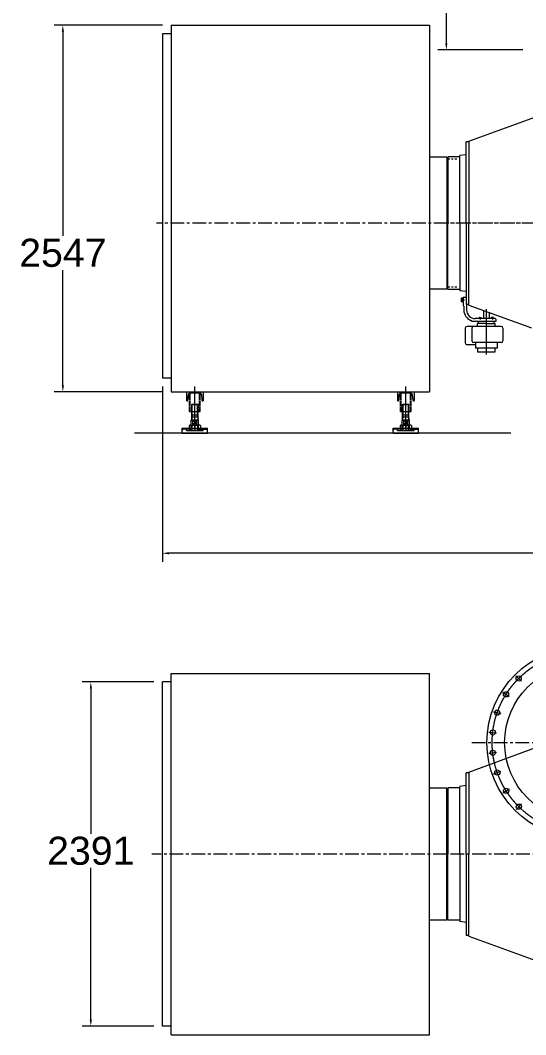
# Model space of a CAD drawing. Header units: millimetres. Extents: x 907 to 806139, y 2004 to 615514.
# Drawn here: x 541776 to 630865, y 165282 to 344287 of the extents above; entities that cross this region are included whole.
import ezdxf

# ---------------------------------------------------------------- set-up
doc = ezdxf.new("R2010")
doc.units = ezdxf.units.MM
doc.header["$LTSCALE"] = 25.4
for name, pattern in [('ACAD_ISO04W100', [30, 24, -3, 0, -3]), ('CENTER', [50.8, 31.75, -6.35, 6.35, -6.35]), ('CHAIN', [0.7087, 0.4724, -0.0591, 0.1181, -0.0591]), ('EB_DASH', [6, 3, -3]), ('EB_DASHDOTDOT', [45, 30, -3, 3, -3, 3, -3])]:
    doc.linetypes.add(name, pattern=pattern)
doc.layers.get('Defpoints').update_dxf_attribs({"lineweight": 5})
doc.layers.add('CAXA1', color=5, linetype='CENTER', lineweight=5)
doc.layers.add('CAXAEB0', color=7, linetype='Continuous', lineweight=5)
doc.styles.add('Roman', font='arial.ttf')
doc.styles.get("Standard").update_dxf_attribs({"font": 'arial.ttf'})
doc.dimstyles.new('ISO-25', dxfattribs={"dimscale": 30, "dimtxt": 38.1, "dimasz": 38.1, "dimexe": 50.8, "dimexo": 50.8, "dimgap": 15.875, "dimtad": 1, "dimtih": 1, "dimtoh": 1, "dimdec": 1, "dimlfac": 0.03937, "dimdsep": 46, "dimtxsty": 'Standard', "dimcen": 63.5, "dimclrd": 7, "dimclre": 7, "dimclrt": 7, "dimadec": 0, "dimazin": 0, "dimtfac": 1, "dimtdec": 1, "dimtmove": 0, "dimatfit": 3, "dimfxl": 25.4, "dimlwd": 5, "dimlwe": 5, "dimarcsym": 0})

# ---------------------------------------------------------------- blocks, each defined once
blk = doc.blocks.new('*D132')
at = {"color": 7, "linetype": 'Continuous', "lineweight": 5, "transparency": 16777216}
for p, q in [((566822, 343408), (547752, 343408)), ((549276, 342265), (549276, 306230)), ((549276, 279859), (549276, 300220)), ((566822, 278716), (547752, 278716))]:
    blk.add_line(p, q, dxfattribs=at)
at = {"color": 7, "transparency": 16777216}
for points in [[(549086, 342265), (549467, 342265), (549276, 343408)], [(549086, 279859), (549467, 279859), (549276, 278716)]]:
    blk.add_solid(points, dxfattribs=at)
at = {"layer": 'Defpoints', "color": 0, "transparency": 16777216}
for p in [(568346, 343408), (549276, 278716), (568346, 278716)]:
    blk.add_point(p, dxfattribs=at)
at = {"color": 7, "lineweight": 5, "transparency": 16777216, "insert": (549276, 303225), "char_height": 4953, "attachment_point": 5, "style": 'Roman'}
blk.add_mtext('2547', dxfattribs=at)
blk = doc.blocks.new('*D133')
at = {"color": 7, "linetype": 'Continuous', "lineweight": 5, "transparency": 16777216}
for p, q in [((565304, 227524), (552680, 227524)), ((554204, 226381), (554204, 200717)), ((554204, 167943), (554204, 194703)), ((565304, 166800), (552680, 166800))]:
    blk.add_line(p, q, dxfattribs=at)
at = {"color": 7, "transparency": 16777216}
for points in [[(554013, 226381), (554394, 226381), (554204, 227524)], [(554013, 167943), (554394, 167943), (554204, 166800)]]:
    blk.add_solid(points, dxfattribs=at)
at = {"layer": 'Defpoints', "color": 0, "transparency": 16777216}
for p in [(566828, 227524), (554204, 166800), (566828, 166800)]:
    blk.add_point(p, dxfattribs=at)
at = {"color": 7, "lineweight": 5, "transparency": 16777216, "insert": (554204, 197710), "char_height": 4953, "attachment_point": 5, "style": 'Roman'}
blk.add_mtext('2391', dxfattribs=at)
blk = doc.blocks.new('*D153')
at = {"color": 7, "linetype": 'Continuous', "lineweight": 5, "transparency": 16777216}
for p, q in [((740075, 288553), (740075, 248712)), ((566828, 279642), (566828, 248712)), ((738932, 250236), (567971, 250236))]:
    blk.add_line(p, q, dxfattribs=at)
at = {"color": 7, "transparency": 16777216}
for points in [[(567971, 250426), (567971, 250045), (566828, 250236)], [(738932, 250426), (738932, 250045), (740075, 250236)]]:
    blk.add_solid(points, dxfattribs=at)
at = {"layer": 'Defpoints', "color": 0, "transparency": 16777216}
for p in [(740075, 290077), (566828, 281166), (566828, 250236)]:
    blk.add_point(p, dxfattribs=at)
at = {"color": 7, "lineweight": 5, "transparency": 16777216, "insert": (653452, 253189), "char_height": 4953, "attachment_point": 5, "style": 'Roman'}
blk.add_mtext('B', dxfattribs=at)
blk = doc.blocks.new('*D137')
at = {"color": 7, "linetype": 'Continuous', "lineweight": 5, "transparency": 16777216}
for p, q in [((622447, 418035), (615357, 418035)), ((616881, 416892), (616881, 382637)), ((616881, 340237), (616881, 376731)), ((630342, 339094), (615357, 339094))]:
    blk.add_line(p, q, dxfattribs=at)
at = {"color": 7, "transparency": 16777216}
for points in [[(616690, 416892), (617071, 416892), (616881, 418035)], [(616690, 340237), (617071, 340237), (616881, 339094)]]:
    blk.add_solid(points, dxfattribs=at)
at = {"layer": 'Defpoints', "color": 0, "transparency": 16777216}
for p in [(623971, 418035), (616881, 339094), (631866, 339094)]:
    blk.add_point(p, dxfattribs=at)
at = {"color": 7, "lineweight": 5, "transparency": 16777216, "insert": (616881, 379684), "char_height": 4953, "attachment_point": 5, "style": 'Roman'}
blk.add_mtext('F', dxfattribs=at)

msp = doc.modelspace()

# ---------------------------------------------------------------- linework, layer by layer
at = {"color": 7, "lineweight": 5}
for p, q in [((568346.23, 343408.26), (568346.23, 278716.15)), ((568346.23, 343408.26), (613909.84, 343408.26)), ((613909.84, 343408.26), (613909.84, 278716.15)), ((566828.13, 341890.17), (566828.13, 281166.33)), ((568346.23, 341890.17), (566828.13, 341890.17)), ((620818.7, 322962.71), (632485.75, 327208.88)), ((620385.19, 321979.42), (620385.19, 322848.14)), ((620818.7, 322848.14), (620385.19, 322848.14)), ((620818.7, 322962.71), (620818.7, 308492.06)), ((620385.19, 320561.77), (619257.43, 320413.27)), ((620385.19, 308492.06), (620385.19, 321979.42)), ((616946.03, 320135.85), (613909.84, 320135.85)), ((616946.03, 320135.85), (616946.03, 296848.26)), ((617184.79, 320181.14), (617123.83, 320120.18)), ((617123.83, 320120.18), (617123.83, 308492.06)), ((619257.43, 320181.14), (617184.79, 320181.14)), ((619257.43, 308492.06), (619257.43, 320405.31)), ((617123.83, 296863.94), (617123.83, 308492.06)), ((619257.43, 308492.06), (619257.43, 296570.84)), ((620385.17, 308492.06), (620385.2, 294730.38)), ((620818.7, 294021.41), (620818.7, 308492.06)), ((616946.03, 296848.26), (613909.84, 296848.26)), ((617184.79, 296802.98), (617123.83, 296863.94)), ((619257.43, 296802.98), (617184.79, 296802.98)), ((620385.19, 296422.35), (619257.43, 296570.84)), ((619836.55, 295370.47), (619836.55, 293907.38)), ((620385.19, 295370.46), (619836.55, 295370.47)), ((619470.79, 295248.53), (619470.79, 294577.97)), ((619775.59, 295248.53), (619470.79, 295248.53)), ((619775.59, 295076.77), (619470.79, 295076.77)), ((619775.59, 294749.72), (619470.79, 294749.72)), ((619775.59, 294577.97), (619470.79, 294577.97)), ((619775.59, 295248.53), (619775.59, 294577.97)), ((619775.59, 295206.29), (619836.55, 295206.29)), ((619836.55, 294897.17), (619775.59, 294951.31)), ((619836.55, 294874.04), (619775.59, 294928.18)), ((619775.59, 294620.2), (619836.55, 294620.2)), ((619836.55, 293907.38), (619836.55, 293907.38)), ((619836.55, 293907.38), (619867.03, 293907.38)), ((619958.47, 293815.94), (619958.47, 293175.86)), ((620385.2, 294730.38), (620385.19, 294135.98)), ((620818.7, 294135.98), (620385.19, 294135.98)), ((620446.15, 294135.98), (620446.15, 293175.86)), ((620818.7, 294021.41), (631865.99, 290000.8)), ((622663.57, 291804.26), (622663.57, 291651.86)), ((622694.05, 291834.74), (623014.09, 291834.74)), ((623044.57, 291804.26), (623044.57, 291651.86)), ((623433.19, 293069.88), (623433.19, 291651.86)), ((624408.55, 292714.9), (624408.55, 291651.86)), ((624797.17, 291804.26), (624797.17, 291651.86)), ((625147.69, 291834.74), (624827.65, 291834.74)), ((625178.17, 291804.26), (625178.17, 291651.86)), ((626542.15, 290280.26), (620522.35, 290280.26)), ((621360.55, 291193.02), (621360.55, 291164.18)), ((623920.87, 291164.18), (621360.55, 291164.18)), ((622854.07, 291651.86), (621970.15, 291651.86)), ((622366.39, 290280.26), (622366.39, 290798.42)), ((623920.87, 290798.42), (622366.39, 290798.42)), ((622549.27, 290798.42), (622549.27, 291164.18)), ((623920.87, 291651.86), (622854.07, 291651.86)), ((624987.67, 291651.86), (623920.87, 291651.86)), ((625597.23, 291164.18), (623920.87, 291164.18)), ((623920.87, 290798.42), (625475.35, 290798.42)), ((625505.79, 291651.86), (624987.67, 291651.86)), ((625292.47, 290798.42), (625292.47, 291164.18)), ((625475.35, 290280.26), (625475.35, 290798.42)), ((625597.23, 291560.42), (625597.23, 291164.18)), ((620217.55, 289975.46), (620217.55, 287346.4)), ((621371.5, 289975.46), (621371.5, 287728.89)), ((626846.95, 289975.46), (626846.95, 287728.89)), ((622024.16, 287041.6), (620522.35, 287041.6)), ((626542.15, 287424.09), (621676.3, 287424.09)), ((622024.16, 287424.09), (622024.16, 286402.61)), ((625817.58, 287424.09), (625817.58, 286402.61)), ((625817.58, 286402.61), (622024.16, 286402.61)), ((622388.77, 286402.61), (622388.77, 285708.26)), ((625452.97, 285708.26), (622388.77, 285708.26)), ((625452.97, 286402.61), (625452.97, 285708.26)), ((566828.13, 281166.33), (568346.23, 281166.33)), ((568346.23, 278716.15), (613909.84, 278716.15)), ((571060.51, 278716.15), (574035.36, 278716.15)), ((571060.51, 278716.15), (571060.51, 277117.17)), ((571300.74, 277251.11), (571401.86, 278262.33)), ((571697.87, 278530.22), (573398, 278530.22)), ((572547.93, 277005.61), (572547.93, 278827.7)), ((573694.01, 278262.33), (573795.13, 277251.11)), ((574035.36, 278716.15), (574035.36, 277117.17)), ((608246.11, 278716.15), (611220.96, 278716.15)), ((608246.11, 278716.15), (608246.11, 277117.17)), ((608486.34, 277251.11), (608587.46, 278262.33)), ((608883.47, 278530.22), (610583.6, 278530.22)), ((609733.53, 277005.61), (609733.53, 278827.7)), ((610879.61, 278262.33), (610980.73, 277251.11)), ((611220.96, 278716.15), (611220.96, 277117.17)), ((571152.73, 277117.17), (571060.51, 277117.17)), ((571990.15, 276496.95), (572064.52, 276571.33)), ((571990.15, 276496.95), (573105.72, 276496.95)), ((571990.15, 273787.94), (571990.15, 276496.95)), ((572060.59, 274307.26), (572064.52, 276571.33)), ((572064.52, 276571.33), (573031.35, 276571.33)), ((573105.72, 276496.95), (573031.35, 276571.33)), ((573943.14, 277117.17), (574035.36, 277117.17)), ((608338.33, 277117.17), (608246.11, 277117.17)), ((609175.75, 276496.95), (609250.12, 276571.33)), ((609175.75, 276496.95), (610291.32, 276496.95)), ((609175.75, 273787.94), (609175.75, 276496.95)), ((609246.19, 274307.26), (609250.12, 276571.33)), ((609250.12, 276571.33), (610216.95, 276571.33)), ((610291.32, 276496.95), (610216.95, 276571.33)), ((611128.74, 277117.17), (611220.96, 277117.17)), ((571618.29, 275250.28), (573477.57, 275250.28)), ((571971.56, 274680.39), (573124.31, 274680.39)), ((571990.15, 274308.54), (573105.72, 274308.54)), ((572060.59, 274307.26), (571990.15, 273968.19)), ((573035.27, 274307.26), (573105.72, 273968.19)), ((608803.89, 275250.28), (610663.17, 275250.28)), ((609157.16, 274680.39), (610309.91, 274680.39)), ((609175.75, 274308.54), (610291.32, 274308.54)), ((609246.19, 274307.26), (609175.75, 273968.19)), ((610220.87, 274307.26), (610291.32, 273968.19)), ((570316.8, 272337.7), (574779.07, 272337.7)), ((570316.8, 271408.06), (570316.8, 272337.7)), ((571060.51, 272114.58), (570502.73, 272114.58)), ((571060.51, 271891.47), (571060.51, 272337.7)), ((571060.51, 272337.7), (574035.36, 272337.7)), ((571134.88, 272114.58), (571134.88, 272337.7)), ((571543.92, 272114.58), (571134.88, 272114.58)), ((571543.92, 272114.58), (571543.92, 272337.7)), ((571560.35, 272758.64), (571560.35, 272004.06)), ((571692.66, 271891.47), (571692.66, 272188.96)), ((571897.19, 272188.96), (571692.66, 272188.96)), ((571711.26, 271965.84), (571711.26, 272188.96)), ((571807.25, 272833.15), (573288.62, 272833.15)), ((571860, 272188.96), (571860, 272337.7)), ((571971.56, 273787.94), (571897.19, 273713.57)), ((571897.19, 272188.96), (571897.19, 273713.57)), ((571897.19, 273713.57), (572212.75, 273713.57)), ((571971.56, 273787.94), (573124.31, 273787.94)), ((572054.14, 272004.06), (572054.14, 272758.64)), ((572883.12, 273787.94), (572212.75, 272895.48)), ((572212.75, 273787.94), (572883.12, 272895.48)), ((572212.75, 272895.48), (572212.75, 273787.94)), ((572212.75, 272895.48), (572883.12, 272895.48)), ((572547.93, 272907.67), (572547.93, 271817.99)), ((572883.12, 272895.48), (572883.12, 273787.94)), ((572883.12, 273713.57), (573198.68, 273713.57)), ((573041.72, 272004.06), (573041.72, 272758.64)), ((573124.31, 273787.94), (573198.68, 273713.57)), ((573198.68, 272188.96), (573198.68, 273713.57)), ((573198.68, 272188.96), (573403.2, 272188.96)), ((573235.87, 272188.96), (573235.87, 272337.7)), ((573384.61, 271965.84), (573384.61, 272188.96)), ((573403.2, 271891.47), (573403.2, 272188.96)), ((573535.51, 272758.64), (573535.51, 272004.06)), ((573551.94, 272114.58), (573551.94, 272337.7)), ((573551.94, 272114.58), (573960.99, 272114.58)), ((573960.99, 272114.58), (573960.99, 272337.7)), ((574035.36, 271891.47), (574035.36, 272337.7)), ((574035.36, 272114.58), (574593.14, 272114.58)), ((574779.07, 271408.06), (574779.07, 272337.7)), ((607502.4, 272337.7), (611964.67, 272337.7)), ((607502.4, 271408.06), (607502.4, 272337.7)), ((608246.11, 272114.58), (607688.33, 272114.58)), ((608246.11, 271891.47), (608246.11, 272337.7)), ((608246.11, 272337.7), (611220.96, 272337.7)), ((608320.48, 272114.58), (608320.48, 272337.7)), ((608729.52, 272114.58), (608320.48, 272114.58)), ((608729.52, 272114.58), (608729.52, 272337.7)), ((608745.95, 272758.64), (608745.95, 272004.06)), ((608878.26, 271891.47), (608878.26, 272188.96)), ((609082.79, 272188.96), (608878.26, 272188.96)), ((608896.86, 271965.84), (608896.86, 272188.96)), ((608992.85, 272833.15), (610474.22, 272833.15)), ((609045.6, 272188.96), (609045.6, 272337.7)), ((609157.16, 273787.94), (609082.79, 273713.57)), ((609082.79, 272188.96), (609082.79, 273713.57)), ((609082.79, 273713.57), (609398.35, 273713.57)), ((609157.16, 273787.94), (610309.91, 273787.94)), ((609239.74, 272004.06), (609239.74, 272758.64)), ((610068.72, 273787.94), (609398.35, 272895.48)), ((609398.35, 273787.94), (610068.72, 272895.48)), ((609398.35, 272895.48), (609398.35, 273787.94)), ((609398.35, 272895.48), (610068.72, 272895.48)), ((609733.53, 272907.67), (609733.53, 271817.99)), ((610068.72, 272895.48), (610068.72, 273787.94)), ((610068.72, 273713.57), (610384.28, 273713.57)), ((610227.32, 272004.06), (610227.32, 272758.64)), ((610309.91, 273787.94), (610384.28, 273713.57)), ((610384.28, 272188.96), (610384.28, 273713.57)), ((610384.28, 272188.96), (610588.8, 272188.96)), ((610421.47, 272188.96), (610421.47, 272337.7)), ((610570.21, 271965.84), (610570.21, 272188.96)), ((610588.8, 271891.47), (610588.8, 272188.96)), ((610721.11, 272758.64), (610721.11, 272004.06)), ((610737.54, 272114.58), (610737.54, 272337.7)), ((610737.54, 272114.58), (611146.59, 272114.58)), ((611146.59, 272114.58), (611146.59, 272337.7)), ((611220.96, 271891.47), (611220.96, 272337.7)), ((611220.96, 272114.58), (611778.74, 272114.58)), ((611964.67, 271408.06), (611964.67, 272337.7)), ((628261.58, 271408.06), (561885.47, 271408.06)), ((570316.8, 271408.06), (570316.8, 271928.66)), ((570316.8, 271408.06), (574779.07, 271408.06)), ((570316.8, 271408.06), (574779.07, 271408.06)), ((571060.51, 271891.47), (574035.36, 271891.47)), ((571711.26, 271965.84), (573384.61, 271965.84)), ((571807.25, 271929.54), (573288.62, 271929.54)), ((574779.07, 271408.06), (574779.07, 271928.66)), ((607502.4, 271408.06), (607502.4, 271928.66)), ((607502.4, 271408.06), (611964.67, 271408.06)), ((607502.4, 271408.06), (611964.67, 271408.06)), ((608246.11, 271891.47), (611220.96, 271891.47)), ((608896.86, 271965.84), (610570.21, 271965.84)), ((608992.85, 271929.54), (610474.22, 271929.54)), ((611964.67, 271408.06), (611964.67, 271928.66)), ((566828.13, 166799.92), (566828.13, 227523.75)), ((568346.23, 227523.75), (566828.13, 227523.75)), ((568346.23, 165281.82), (568346.23, 229041.85)), ((568346.23, 229041.85), (613909.84, 229041.85)), ((613909.84, 165281.82), (613909.84, 229041.85)), ((629143.76, 228632.44), (630114.49, 227664.26)), ((626817.51, 225707.21), (627979.35, 224979.32)), ((625200.52, 222337.68), (626495.19, 221886.57)), ((624373.85, 218692.82), (625736.45, 218541.11)), ((620818.7, 211632.49), (632485.75, 215878.66)), ((624378.97, 214955.39), (625741.16, 215110.7)), ((620385.17, 197161.84), (620385.19, 211517.92)), ((620818.7, 211517.92), (620385.19, 211517.92)), ((620818.7, 211632.49), (620818.7, 197161.84)), ((625215.62, 211312.81), (626509.1, 211767.33)), ((616946.03, 208805.63), (613909.84, 208805.63)), ((616946.03, 185518.04), (616946.03, 208805.63)), ((617184.79, 208850.92), (617123.83, 208789.96)), ((617123.83, 208789.96), (617123.83, 197161.84)), ((619257.43, 208850.92), (617184.79, 208850.92)), ((620385.19, 209231.55), (619257.43, 209083.05)), ((619257.43, 197161.84), (619257.43, 209083.05)), ((626841.84, 207947.72), (628001.75, 208678.68)), ((629176.09, 205028.88), (630144.27, 205999.61)), ((617123.83, 185533.72), (617123.83, 197161.84)), ((619257.43, 197161.84), (619257.43, 185248.58)), ((620385.19, 197161.84), (620385.19, 183674.48)), ((620818.7, 182691.19), (620818.7, 197161.84)), ((616946.03, 185518.04), (613909.84, 185518.04)), ((617184.79, 185472.76), (617123.83, 185533.72)), ((619257.43, 185472.76), (617184.79, 185472.76)), ((620385.19, 185092.13), (619257.43, 185240.62)), ((620385.19, 183674.48), (620385.19, 182805.76)), ((620818.7, 182805.76), (620385.19, 182805.76)), ((620818.7, 182691.19), (632485.75, 178445.02)), ((568346.23, 166799.92), (566828.13, 166799.92)), ((568346.23, 165281.82), (613909.84, 165281.82))]:
    msp.add_line(p, q, dxfattribs=at)
at = {"color": 7, "linetype": 'EB_DASH', "lineweight": 5, "ltscale": 4}
for p, q in [((618697.68, 319769.66), (617123.83, 319769.66)), ((618697.68, 297214.46), (617123.83, 297214.46))]:
    msp.add_line(p, q, dxfattribs=at)
at = {"color": 7, "linetype": 'ACAD_ISO04W100', "lineweight": 5, "ltscale": 0.3}
for p, q in [((620059.51, 294913.25), (619405.74, 294913.25)), ((622854.07, 291888.34), (622854.07, 291472.76)), ((624987.67, 291888.34), (624987.67, 291472.76))]:
    msp.add_line(p, q, dxfattribs=at)
at = {"color": 7, "linetype": 'CHAIN', "lineweight": 5, "ltscale": 10}
msp.add_line((623920.87, 293337.85), (623920.87, 285307.13), dxfattribs=at)
at = {"color": 7, "linetype": 'CHAIN', "lineweight": 5, "ltscale": 5}
for p, q in [((572547.93, 272309.13), (572547.93, 279686.29)), ((609733.53, 272309.13), (609733.53, 279686.29))]:
    msp.add_line(p, q, dxfattribs=at)
at = {"color": 7, "lineweight": 5}
for centre, radius in [((640959.73, 216821.42), 16926.77), ((640959.73, 216821.42), 13811.54), ((629629.12, 228148.35), 457.2), ((627398.43, 225343.26), 457.2), ((625847.85, 222112.13), 457.2), ((625055.15, 218616.97), 457.2), ((625060.07, 215033.04), 457.2), ((625862.36, 211540.07), 457.2), ((627421.8, 208313.2), 457.2), ((629660.18, 205514.25), 457.2)]:
    msp.add_circle(centre, radius, dxfattribs=at)
at = {"color": 7, "linetype": 'CHAIN', "lineweight": 5, "ltscale": 10}
msp.add_circle((640961.77, 216846.83), 16004.81, dxfattribs=at)
at = {"color": 7, "lineweight": 5}
for centre, radius, start, end in [((619867.03, 293815.94), 91.44, 0, 90), ((621970.15, 293175.86), 2011.68, 180, 250.5287794), ((621970.15, 293175.86), 1524, 180, 270), ((622694.05, 291804.26), 30.48, 90, 180), ((623014.09, 291804.26), 30.48, 0, 90), ((624827.65, 291804.26), 30.48, 90, 180), ((625147.69, 291804.26), 30.48, 0, 90), ((620522.35, 289975.46), 304.8, 90, 180), ((621269.11, 291193.02), 91.44, 0, 70.5287794), ((621676.3, 289975.46), 304.8, 90, 180), ((625505.79, 291560.42), 91.44, 0, 90), ((626542.15, 289975.46), 304.8, 0, 90), ((620522.35, 287346.4), 304.8, 180, 270), ((621676.3, 287728.89), 304.8, 180, 270), ((626542.15, 287728.89), 304.8, 270, 0), ((571697.87, 278232.73), 297.48, 90, 174.2894069), ((573398, 278232.73), 297.48, 5.7105931, 90), ((608883.47, 278232.73), 297.48, 90, 174.2894069), ((610583.6, 278232.73), 297.48, 5.7105931, 90), ((571152.73, 277265.91), 148.74, 270, 354.2894069), ((573943.14, 277265.91), 148.74, 185.7105931, 270), ((608338.33, 277265.91), 148.74, 270, 354.2894069), ((611128.74, 277265.91), 148.74, 185.7105931, 270), ((570502.73, 271928.66), 185.93, 90, 180), ((571807.25, 272386.87), 446.28, 56.4113187, 123.5886813), ((572547.93, 271159.8), 1673.35, 72.8370575, 107.1629425), ((573288.62, 272386.87), 446.28, 56.4113187, 123.5886813), ((574593.14, 271928.66), 185.93, 0, 90), ((607688.33, 271928.66), 185.93, 90, 180), ((608992.85, 272386.87), 446.28, 56.4113187, 123.5886813), ((609733.53, 271159.8), 1673.35, 72.8370575, 107.1629425), ((610474.22, 272386.87), 446.28, 56.4113187, 123.5886813), ((611778.74, 271928.66), 185.93, 0, 90), ((571807.25, 272375.83), 446.28, 236.4113187, 303.5886813), ((572547.93, 276634.96), 4743.49, 259.8407843, 280.1592157), ((572547.93, 273602.9), 1673.35, 252.8370575, 287.1629425), ((573288.62, 272375.83), 446.28, 236.4113187, 303.5886813), ((608992.85, 272375.83), 446.28, 236.4113187, 303.5886813), ((609733.53, 276634.96), 4743.49, 259.8407843, 280.1592157), ((609733.53, 273602.9), 1673.35, 252.8370575, 287.1629425), ((610474.22, 272375.83), 446.28, 236.4113187, 303.5886813)]:
    msp.add_arc(centre, radius, start, end, dxfattribs=at)
at = {"layer": 'CAXA1', "linetype": 'CENTER', "lineweight": 5, "ltscale": 3}
for p, q in [((671301.9, 308492.06), (565805.63, 308492.06)), ((671538.7, 308492.06), (615894.92, 308492.06)), ((621344.68, 216821.41), (660578.73, 216872.24)), ((616946.03, 197161.84), (564937.66, 197161.84)), ((743872.9, 197161.84), (615576.11, 197161.84))]:
    msp.add_line(p, q, dxfattribs=at)
at = {"layer": 'CAXAEB0', "color": 7, "linetype": 'EB_DASHDOTDOT', "lineweight": 5}
for p, q in [((571618.29, 275250.28), (571618.29, 278519.38)), ((571703.55, 275250.28), (571711.26, 278530.22)), ((573390.54, 275250.28), (573384.61, 278530.22)), ((573477.57, 275250.28), (573477.57, 278519.38)), ((608803.89, 275250.28), (608803.89, 278519.38)), ((608889.15, 275250.28), (608896.86, 278530.22)), ((610576.14, 275250.28), (610570.21, 278530.22)), ((610663.17, 275250.28), (610663.17, 278519.38)), ((573035.27, 274307.26), (573031.35, 276571.33)), ((573105.72, 273787.94), (573105.72, 276496.95)), ((610220.87, 274307.26), (610216.95, 276571.33)), ((610291.32, 273787.94), (610291.32, 276496.95))]:
    msp.add_line(p, q, dxfattribs=at)

# ---------------------------------------------------------------- dimensions: what is measured, and where the dimension line sits
at = {"color": 7, "lineweight": 5}
for base, p1, p2, angle, text, picture, middle in [((616880.64, 339094.35), (623971.46, 418035.33), (631865.56, 339094.35), 90, 'F', '*D137', (616880.64, 379684.06)), ((566828.13, 250235.77), (740075.36, 290076.95), (566828.13, 281166.33), 180, 'B', '*D153', (653451.75, 250235.77))]:
    dim = msp.add_linear_dim(base=base, p1=p1, p2=p2, angle=angle, text=text, dimstyle='ISO-25', override={"dimscale": 30, "dimtxt": 165.1, "dimpost": '\\X', "dimtxsty": 'Roman', "dimtmove": 1}, dxfattribs=at)
    dim.commit()
    dim.dimension.update_dxf_attribs({"geometry": picture, "text_midpoint": middle, "dimtype": 160})
for base, p1, p2, angle, picture, middle in [((549276.04, 278716.15), (568346.23, 343408.26), (568346.23, 278716.15), 90, '*D132', (549276.04, 303225.36)), ((554203.89, 166799.92), (566828.13, 227523.75), (566828.13, 166799.92), 270, '*D133', (554203.89, 197710))]:
    dim = msp.add_linear_dim(base=base, p1=p1, p2=p2, angle=angle, dimstyle='ISO-25', override={"dimscale": 30, "dimtxt": 165.1, "dimdec": 0, "dimpost": '\\X', "dimtxsty": 'Roman', "dimtmove": 1}, dxfattribs=at)
    dim.commit()
    dim.dimension.update_dxf_attribs({"geometry": picture, "text_midpoint": middle, "dimtype": 160})

doc.saveas('drawing.dxf')
